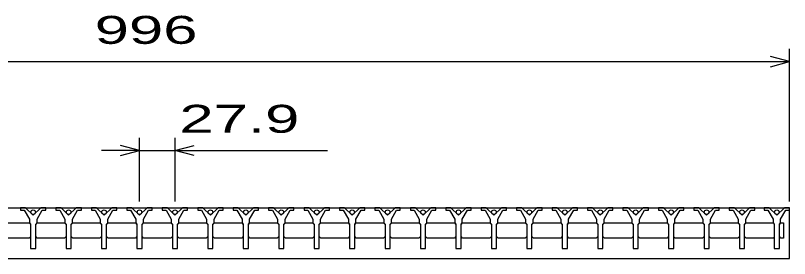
# Model space of a CAD drawing. Units: millimetres, scale not verified. Extents: x -1820 to 1724, y -1285 to 1059.
# Drawn here: x -1039 to -430, y -416 to -225 of the extents above; entities that cross this region are included whole.
import ezdxf
from ezdxf.enums import TextEntityAlignment as Align

# ---------------------------------------------------------------- set-up
doc = ezdxf.new("R2010")
doc.units = ezdxf.units.MM
doc.header["$LTSCALE"] = 10
doc.layers.add('16', color=3, linetype='Continuous', lineweight=25)
doc.layers.add('22', color=2, linetype='Continuous', lineweight=25)
doc.styles.add('ベクトル', font='')
doc.styles.get('ベクトル').set_extended_font_data('ベクトル')

msp = doc.modelspace()

# ---------------------------------------------------------------- linework, layer by layer
at = {"layer": '16'}
for p, q in [((-1426, -376), (-430, -376)), ((-1035.4, -376), (-1035.4, -378)), ((-1031.4, -376), (-1035.4, -376)), ((-1025.4, -382), (-1031.4, -376)), ((-1019.4, -376), (-1025.4, -382)), ((-1015.4, -376), (-1019.4, -376)), ((-1015.4, -378), (-1015.4, -376)), ((-1007.5, -376), (-1007.5, -378)), ((-1003.5, -376), (-1007.5, -376)), ((-997.5, -382), (-1003.5, -376)), ((-991.5, -376), (-997.5, -382)), ((-987.5, -376), (-991.5, -376)), ((-987.5, -378), (-987.5, -376)), ((-979.6, -376), (-979.6, -378)), ((-975.6, -376), (-979.6, -376)), ((-969.6, -382), (-975.6, -376)), ((-963.6, -376), (-969.6, -382)), ((-959.6, -376), (-963.6, -376)), ((-959.6, -378), (-959.6, -376)), ((-951.7, -376), (-951.7, -378)), ((-947.7, -376), (-951.7, -376)), ((-941.7, -382), (-947.7, -376)), ((-935.7, -376), (-941.7, -382)), ((-931.7, -376), (-935.7, -376)), ((-931.7, -378), (-931.7, -376)), ((-923.8, -376), (-923.8, -378)), ((-919.8, -376), (-923.8, -376)), ((-913.8, -382), (-919.8, -376)), ((-907.8, -376), (-913.8, -382)), ((-903.8, -376), (-907.8, -376)), ((-903.8, -378), (-903.8, -376)), ((-895.9, -376), (-895.9, -378)), ((-891.9, -376), (-895.9, -376)), ((-885.9, -382), (-891.9, -376)), ((-879.9, -376), (-885.9, -382)), ((-875.9, -376), (-879.9, -376)), ((-875.9, -378), (-875.9, -376)), ((-868, -376), (-868, -378)), ((-864, -376), (-868, -376)), ((-858, -382), (-864, -376)), ((-852, -376), (-858, -382)), ((-848, -376), (-852, -376)), ((-848, -378), (-848, -376)), ((-840.1, -376), (-840.1, -378)), ((-836.1, -376), (-840.1, -376)), ((-830.1, -382), (-836.1, -376)), ((-824.1, -376), (-830.1, -382)), ((-820.1, -376), (-824.1, -376)), ((-820.1, -378), (-820.1, -376)), ((-812.2, -376), (-812.2, -378)), ((-808.2, -376), (-812.2, -376)), ((-802.2, -382), (-808.2, -376)), ((-796.2, -376), (-802.2, -382)), ((-792.2, -376), (-796.2, -376)), ((-792.2, -378), (-792.2, -376)), ((-784.3, -376), (-784.3, -378)), ((-780.3, -376), (-784.3, -376)), ((-774.3, -382), (-780.3, -376)), ((-768.3, -376), (-774.3, -382)), ((-764.3, -376), (-768.3, -376)), ((-764.3, -378), (-764.3, -376)), ((-756.4, -376), (-756.4, -378)), ((-752.4, -376), (-756.4, -376)), ((-746.4, -382), (-752.4, -376)), ((-740.4, -376), (-746.4, -382)), ((-736.4, -376), (-740.4, -376)), ((-736.4, -378), (-736.4, -376)), ((-728.5, -376), (-728.5, -378)), ((-724.5, -376), (-728.5, -376)), ((-718.5, -382), (-724.5, -376)), ((-712.5, -376), (-718.5, -382)), ((-708.5, -376), (-712.5, -376)), ((-708.5, -378), (-708.5, -376)), ((-700.6, -376), (-700.6, -378)), ((-696.6, -376), (-700.6, -376)), ((-690.6, -382), (-696.6, -376)), ((-684.6, -376), (-690.6, -382)), ((-680.6, -376), (-684.6, -376)), ((-680.6, -378), (-680.6, -376)), ((-672.7, -376), (-672.7, -378)), ((-668.7, -376), (-672.7, -376)), ((-662.7, -382), (-668.7, -376)), ((-656.7, -376), (-662.7, -382)), ((-652.7, -376), (-656.7, -376)), ((-652.7, -378), (-652.7, -376)), ((-644.8, -376), (-644.8, -378)), ((-640.8, -376), (-644.8, -376)), ((-634.8, -382), (-640.8, -376)), ((-628.8, -376), (-634.8, -382)), ((-624.8, -376), (-628.8, -376)), ((-624.8, -378), (-624.8, -376)), ((-616.9, -376), (-616.9, -378)), ((-612.9, -376), (-616.9, -376)), ((-606.9, -382), (-612.9, -376)), ((-600.9, -376), (-606.9, -382)), ((-596.9, -376), (-600.9, -376)), ((-596.9, -378), (-596.9, -376)), ((-589, -376), (-589, -378)), ((-585, -376), (-589, -376)), ((-579, -382), (-585, -376)), ((-573, -376), (-579, -382)), ((-569, -376), (-573, -376)), ((-569, -378), (-569, -376)), ((-561.1, -376), (-561.1, -378)), ((-557.1, -376), (-561.1, -376)), ((-551.1, -382), (-557.1, -376)), ((-545.1, -376), (-551.1, -382)), ((-541.1, -376), (-545.1, -376)), ((-541.1, -378), (-541.1, -376)), ((-533.2, -376), (-533.2, -378)), ((-529.2, -376), (-533.2, -376)), ((-523.2, -382), (-529.2, -376)), ((-517.2, -376), (-523.2, -382)), ((-513.2, -376), (-517.2, -376)), ((-513.2, -378), (-513.2, -376)), ((-505.3, -376), (-505.3, -378)), ((-501.3, -376), (-505.3, -376)), ((-495.3, -382), (-501.3, -376)), ((-489.3, -376), (-495.3, -382)), ((-485.3, -376), (-489.3, -376)), ((-485.3, -378), (-485.3, -376)), ((-477.4, -376), (-477.4, -378)), ((-473.4, -376), (-477.4, -376)), ((-467.4, -382), (-473.4, -376)), ((-461.4, -376), (-467.4, -382)), ((-457.4, -376), (-461.4, -376)), ((-457.4, -378), (-457.4, -376)), ((-450, -376), (-450, -378)), ((-446, -376), (-450, -376)), ((-440, -382), (-446, -376)), ((-434, -376), (-440, -382)), ((-430, -376), (-434, -376)), ((-430, -378), (-430, -376)), ((-430, -416), (-430, -376)), ((-1035.4, -378), (-1032.4, -378)), ((-1032.4, -378), (-1028.4, -385)), ((-1022.4, -385), (-1018.4, -378)), ((-1018.4, -378), (-1015.4, -378)), ((-1007.5, -378), (-1004.5, -378)), ((-1004.5, -378), (-1000.5, -385)), ((-994.5, -385), (-990.5, -378)), ((-990.5, -378), (-987.5, -378)), ((-979.6, -378), (-976.6, -378)), ((-976.6, -378), (-972.6, -385)), ((-966.6, -385), (-962.6, -378)), ((-962.6, -378), (-959.6, -378)), ((-951.7, -378), (-948.7, -378)), ((-948.7, -378), (-944.7, -385)), ((-938.7, -385), (-934.7, -378)), ((-934.7, -378), (-931.7, -378)), ((-923.8, -378), (-920.8, -378)), ((-920.8, -378), (-916.8, -385)), ((-910.8, -385), (-906.8, -378)), ((-906.8, -378), (-903.8, -378)), ((-895.9, -378), (-892.9, -378)), ((-892.9, -378), (-888.9, -385)), ((-882.9, -385), (-878.9, -378)), ((-878.9, -378), (-875.9, -378)), ((-868, -378), (-865, -378)), ((-865, -378), (-861, -385)), ((-855, -385), (-851, -378)), ((-851, -378), (-848, -378)), ((-840.1, -378), (-837.1, -378)), ((-837.1, -378), (-833.1, -385)), ((-827.1, -385), (-823.1, -378)), ((-823.1, -378), (-820.1, -378)), ((-812.2, -378), (-809.2, -378)), ((-809.2, -378), (-805.2, -385)), ((-799.2, -385), (-795.2, -378)), ((-795.2, -378), (-792.2, -378)), ((-784.3, -378), (-781.3, -378)), ((-781.3, -378), (-777.3, -385)), ((-771.3, -385), (-767.3, -378)), ((-767.3, -378), (-764.3, -378)), ((-756.4, -378), (-753.4, -378)), ((-753.4, -378), (-749.4, -385)), ((-743.4, -385), (-739.4, -378)), ((-739.4, -378), (-736.4, -378)), ((-728.5, -378), (-725.5, -378)), ((-725.5, -378), (-721.5, -385)), ((-715.5, -385), (-711.5, -378)), ((-711.5, -378), (-708.5, -378)), ((-700.6, -378), (-697.6, -378)), ((-697.6, -378), (-693.6, -385)), ((-687.6, -385), (-683.6, -378)), ((-683.6, -378), (-680.6, -378)), ((-672.7, -378), (-669.7, -378)), ((-669.7, -378), (-665.7, -385)), ((-659.7, -385), (-655.7, -378)), ((-655.7, -378), (-652.7, -378)), ((-644.8, -378), (-641.8, -378)), ((-641.8, -378), (-637.8, -385)), ((-631.8, -385), (-627.8, -378)), ((-627.8, -378), (-624.8, -378)), ((-616.9, -378), (-613.9, -378)), ((-613.9, -378), (-609.9, -385)), ((-603.9, -385), (-599.9, -378)), ((-599.9, -378), (-596.9, -378)), ((-589, -378), (-586, -378)), ((-586, -378), (-582, -385)), ((-576, -385), (-572, -378)), ((-572, -378), (-569, -378)), ((-561.1, -378), (-558.1, -378)), ((-558.1, -378), (-554.1, -385)), ((-548.1, -385), (-544.1, -378)), ((-544.1, -378), (-541.1, -378)), ((-533.2, -378), (-530.2, -378)), ((-530.2, -378), (-526.2, -385)), ((-520.2, -385), (-516.2, -378)), ((-516.2, -378), (-513.2, -378)), ((-505.3, -378), (-502.3, -378)), ((-502.3, -378), (-498.3, -385)), ((-492.3, -385), (-488.3, -378)), ((-488.3, -378), (-485.3, -378)), ((-477.4, -378), (-474.4, -378)), ((-474.4, -378), (-470.4, -385)), ((-464.4, -385), (-460.4, -378)), ((-460.4, -378), (-457.4, -378)), ((-450, -378), (-447, -378)), ((-447, -378), (-443, -385)), ((-437, -385), (-433, -378)), ((-433, -378), (-430, -378)), ((-1050.05, -388), (-1028.65, -388)), ((-1028.65, -388), (-1027.65, -389)), ((-1028.4, -385), (-1028.4, -388)), ((-1028.4, -388), (-1027.4, -389)), ((-1027.4, -389), (-1027.4, -408)), ((-1023.4, -389), (-1022.4, -388)), ((-1023.4, -408), (-1023.4, -389)), ((-1023.15, -389), (-1022.15, -388)), ((-1022.4, -388), (-1022.4, -385)), ((-1022.15, -388), (-1000.75, -388)), ((-1000.75, -388), (-999.75, -389)), ((-1000.5, -385), (-1000.5, -388)), ((-1000.5, -388), (-999.5, -389)), ((-999.5, -389), (-999.5, -408)), ((-995.5, -389), (-994.5, -388)), ((-995.5, -408), (-995.5, -389)), ((-995.25, -389), (-994.25, -388)), ((-994.5, -388), (-994.5, -385)), ((-994.25, -388), (-972.85, -388)), ((-972.85, -388), (-971.85, -389)), ((-972.6, -385), (-972.6, -388)), ((-972.6, -388), (-971.6, -389)), ((-971.6, -389), (-971.6, -408)), ((-967.6, -389), (-966.6, -388)), ((-967.6, -408), (-967.6, -389)), ((-967.35, -389), (-966.35, -388)), ((-966.6, -388), (-966.6, -385)), ((-966.35, -388), (-944.95, -388)), ((-944.95, -388), (-943.95, -389)), ((-944.7, -385), (-944.7, -388)), ((-944.7, -388), (-943.7, -389)), ((-943.7, -389), (-943.7, -408)), ((-939.7, -389), (-938.7, -388)), ((-939.7, -408), (-939.7, -389)), ((-939.45, -389), (-938.45, -388)), ((-938.7, -388), (-938.7, -385)), ((-938.45, -388), (-917.05, -388)), ((-917.05, -388), (-916.05, -389)), ((-916.8, -385), (-916.8, -388)), ((-916.8, -388), (-915.8, -389)), ((-915.8, -389), (-915.8, -408)), ((-911.8, -389), (-910.8, -388)), ((-911.8, -408), (-911.8, -389)), ((-911.55, -389), (-910.55, -388)), ((-910.8, -388), (-910.8, -385)), ((-910.55, -388), (-889.15, -388)), ((-889.15, -388), (-888.15, -389)), ((-888.9, -385), (-888.9, -388)), ((-888.9, -388), (-887.9, -389)), ((-887.9, -389), (-887.9, -408)), ((-883.9, -389), (-882.9, -388)), ((-883.9, -408), (-883.9, -389)), ((-883.65, -389), (-882.65, -388)), ((-882.9, -388), (-882.9, -385)), ((-882.65, -388), (-861.25, -388)), ((-861.25, -388), (-860.25, -389)), ((-861, -385), (-861, -388)), ((-861, -388), (-860, -389)), ((-860, -389), (-860, -408)), ((-856, -389), (-855, -388)), ((-856, -408), (-856, -389)), ((-855.75, -389), (-854.75, -388)), ((-855, -388), (-855, -385)), ((-854.75, -388), (-833.35, -388)), ((-833.35, -388), (-832.35, -389)), ((-833.1, -385), (-833.1, -388)), ((-833.1, -388), (-832.1, -389)), ((-832.1, -389), (-832.1, -408)), ((-828.1, -389), (-827.1, -388)), ((-828.1, -408), (-828.1, -389)), ((-827.85, -389), (-826.85, -388)), ((-827.1, -388), (-827.1, -385)), ((-826.85, -388), (-805.45, -388)), ((-805.45, -388), (-804.45, -389)), ((-805.2, -385), (-805.2, -388)), ((-805.2, -388), (-804.2, -389)), ((-804.2, -389), (-804.2, -408)), ((-800.2, -389), (-799.2, -388)), ((-800.2, -408), (-800.2, -389)), ((-799.95, -389), (-798.95, -388)), ((-799.2, -388), (-799.2, -385)), ((-798.95, -388), (-777.55, -388)), ((-777.55, -388), (-776.55, -389)), ((-777.3, -385), (-777.3, -388)), ((-777.3, -388), (-776.3, -389)), ((-776.3, -389), (-776.3, -408)), ((-772.3, -389), (-771.3, -388)), ((-772.3, -408), (-772.3, -389)), ((-772.05, -389), (-771.05, -388)), ((-771.3, -388), (-771.3, -385)), ((-771.05, -388), (-749.65, -388)), ((-749.65, -388), (-748.65, -389)), ((-749.4, -385), (-749.4, -388)), ((-749.4, -388), (-748.4, -389)), ((-748.4, -389), (-748.4, -408)), ((-744.4, -389), (-743.4, -388)), ((-744.4, -408), (-744.4, -389)), ((-744.15, -389), (-743.15, -388)), ((-743.4, -388), (-743.4, -385)), ((-743.15, -388), (-721.75, -388)), ((-721.75, -388), (-720.75, -389)), ((-721.5, -385), (-721.5, -388)), ((-721.5, -388), (-720.5, -389)), ((-720.5, -389), (-720.5, -408)), ((-716.5, -389), (-715.5, -388)), ((-716.5, -408), (-716.5, -389)), ((-716.25, -389), (-715.25, -388)), ((-715.5, -388), (-715.5, -385)), ((-715.25, -388), (-693.85, -388)), ((-693.85, -388), (-692.85, -389)), ((-693.6, -385), (-693.6, -388)), ((-693.6, -388), (-692.6, -389)), ((-692.6, -389), (-692.6, -408)), ((-688.6, -389), (-687.6, -388)), ((-688.6, -408), (-688.6, -389)), ((-688.35, -389), (-687.35, -388)), ((-687.6, -388), (-687.6, -385)), ((-687.35, -388), (-665.95, -388)), ((-665.95, -388), (-664.95, -389)), ((-665.7, -385), (-665.7, -388)), ((-665.7, -388), (-664.7, -389)), ((-664.7, -389), (-664.7, -408)), ((-660.7, -389), (-659.7, -388)), ((-660.7, -408), (-660.7, -389)), ((-660.45, -389), (-659.45, -388)), ((-659.7, -388), (-659.7, -385)), ((-659.45, -388), (-638.05, -388)), ((-638.05, -388), (-637.05, -389)), ((-637.8, -385), (-637.8, -388)), ((-637.8, -388), (-636.8, -389)), ((-636.8, -389), (-636.8, -408)), ((-632.8, -389), (-631.8, -388)), ((-632.8, -408), (-632.8, -389)), ((-632.55, -389), (-631.55, -388)), ((-631.8, -388), (-631.8, -385)), ((-631.55, -388), (-610.15, -388)), ((-610.15, -388), (-609.15, -389)), ((-609.9, -385), (-609.9, -388)), ((-609.9, -388), (-608.9, -389)), ((-608.9, -389), (-608.9, -408)), ((-604.9, -389), (-603.9, -388)), ((-604.9, -408), (-604.9, -389)), ((-604.65, -389), (-603.65, -388)), ((-603.9, -388), (-603.9, -385)), ((-603.65, -388), (-582.25, -388)), ((-582.25, -388), (-581.25, -389)), ((-582, -385), (-582, -388)), ((-582, -388), (-581, -389)), ((-581, -389), (-581, -408)), ((-577, -389), (-576, -388)), ((-577, -408), (-577, -389)), ((-576.75, -389), (-575.75, -388)), ((-576, -388), (-576, -385)), ((-575.75, -388), (-554.35, -388)), ((-554.35, -388), (-553.35, -389)), ((-554.1, -385), (-554.1, -388)), ((-554.1, -388), (-553.1, -389)), ((-553.1, -389), (-553.1, -408)), ((-549.1, -389), (-548.1, -388)), ((-549.1, -408), (-549.1, -389)), ((-548.85, -389), (-547.85, -388)), ((-548.1, -388), (-548.1, -385)), ((-547.85, -388), (-526.45, -388)), ((-526.45, -388), (-525.45, -389)), ((-526.2, -385), (-526.2, -388)), ((-526.2, -388), (-525.2, -389)), ((-525.2, -389), (-525.2, -408)), ((-521.2, -389), (-520.2, -388)), ((-521.2, -408), (-521.2, -389)), ((-520.95, -389), (-519.95, -388)), ((-520.2, -388), (-520.2, -385)), ((-519.95, -388), (-498.55, -388)), ((-498.55, -388), (-497.55, -389)), ((-498.3, -385), (-498.3, -388)), ((-498.3, -388), (-497.3, -389)), ((-497.3, -389), (-497.3, -408)), ((-493.3, -389), (-492.3, -388)), ((-493.3, -408), (-493.3, -389)), ((-493.05, -389), (-492.05, -388)), ((-492.3, -388), (-492.3, -385)), ((-492.05, -388), (-470.65, -388)), ((-470.65, -388), (-469.65, -389)), ((-470.4, -385), (-470.4, -388)), ((-470.4, -388), (-469.4, -389)), ((-469.4, -389), (-469.4, -408)), ((-465.4, -389), (-464.4, -388)), ((-465.4, -408), (-465.4, -389)), ((-465.15, -389), (-464.15, -388)), ((-464.4, -388), (-464.4, -385)), ((-464.15, -388), (-442.75, -388)), ((-443, -385), (-443, -388)), ((-443, -388), (-442, -389)), ((-442.75, -388), (-441.75, -389)), ((-442, -389), (-442, -408)), ((-438, -389), (-437, -388)), ((-438, -408), (-438, -389)), ((-437.75, -389), (-436.75, -388)), ((-437, -388), (-437, -385)), ((-436.75, -388), (-434.75, -388)), ((-434.75, -388), (-434.75, -400)), ((-1028.65, -400), (-1050.05, -400)), ((-1027.65, -399), (-1028.65, -400)), ((-1022.15, -400), (-1023.15, -399)), ((-1000.75, -400), (-1022.15, -400)), ((-999.75, -399), (-1000.75, -400)), ((-994.25, -400), (-995.25, -399)), ((-972.85, -400), (-994.25, -400)), ((-971.85, -399), (-972.85, -400)), ((-966.35, -400), (-967.35, -399)), ((-944.95, -400), (-966.35, -400)), ((-943.95, -399), (-944.95, -400)), ((-938.45, -400), (-939.45, -399)), ((-917.05, -400), (-938.45, -400)), ((-916.05, -399), (-917.05, -400)), ((-910.55, -400), (-911.55, -399)), ((-889.15, -400), (-910.55, -400)), ((-888.15, -399), (-889.15, -400)), ((-882.65, -400), (-883.65, -399)), ((-861.25, -400), (-882.65, -400)), ((-860.25, -399), (-861.25, -400)), ((-854.75, -400), (-855.75, -399)), ((-833.35, -400), (-854.75, -400)), ((-832.35, -399), (-833.35, -400)), ((-826.85, -400), (-827.85, -399)), ((-805.45, -400), (-826.85, -400)), ((-804.45, -399), (-805.45, -400)), ((-798.95, -400), (-799.95, -399)), ((-777.55, -400), (-798.95, -400)), ((-776.55, -399), (-777.55, -400)), ((-771.05, -400), (-772.05, -399)), ((-749.65, -400), (-771.05, -400)), ((-748.65, -399), (-749.65, -400)), ((-743.15, -400), (-744.15, -399)), ((-721.75, -400), (-743.15, -400)), ((-720.75, -399), (-721.75, -400)), ((-715.25, -400), (-716.25, -399)), ((-693.85, -400), (-715.25, -400)), ((-692.85, -399), (-693.85, -400)), ((-687.35, -400), (-688.35, -399)), ((-665.95, -400), (-687.35, -400)), ((-664.95, -399), (-665.95, -400)), ((-659.45, -400), (-660.45, -399)), ((-638.05, -400), (-659.45, -400)), ((-637.05, -399), (-638.05, -400)), ((-631.55, -400), (-632.55, -399)), ((-610.15, -400), (-631.55, -400)), ((-609.15, -399), (-610.15, -400)), ((-603.65, -400), (-604.65, -399)), ((-582.25, -400), (-603.65, -400)), ((-581.25, -399), (-582.25, -400)), ((-575.75, -400), (-576.75, -399)), ((-554.35, -400), (-575.75, -400)), ((-553.35, -399), (-554.35, -400)), ((-547.85, -400), (-548.85, -399)), ((-526.45, -400), (-547.85, -400)), ((-525.45, -399), (-526.45, -400)), ((-519.95, -400), (-520.95, -399)), ((-498.55, -400), (-519.95, -400)), ((-497.55, -399), (-498.55, -400)), ((-492.05, -400), (-493.05, -399)), ((-470.65, -400), (-492.05, -400)), ((-469.65, -399), (-470.65, -400)), ((-464.15, -400), (-465.15, -399)), ((-442.75, -400), (-464.15, -400)), ((-441.75, -399), (-442.75, -400)), ((-436.75, -400), (-437.75, -399)), ((-434.75, -400), (-436.75, -400)), ((-1027.4, -408), (-1023.4, -408)), ((-999.5, -408), (-995.5, -408)), ((-971.6, -408), (-967.6, -408)), ((-943.7, -408), (-939.7, -408)), ((-915.8, -408), (-911.8, -408)), ((-887.9, -408), (-883.9, -408)), ((-860, -408), (-856, -408)), ((-832.1, -408), (-828.1, -408)), ((-804.2, -408), (-800.2, -408)), ((-776.3, -408), (-772.3, -408)), ((-748.4, -408), (-744.4, -408)), ((-720.5, -408), (-716.5, -408)), ((-692.6, -408), (-688.6, -408)), ((-664.7, -408), (-660.7, -408)), ((-636.8, -408), (-632.8, -408)), ((-608.9, -408), (-604.9, -408)), ((-581, -408), (-577, -408)), ((-553.1, -408), (-549.1, -408)), ((-525.2, -408), (-521.2, -408)), ((-497.3, -408), (-493.3, -408)), ((-469.4, -408), (-465.4, -408)), ((-442, -408), (-438, -408)), ((-1426, -416), (-430, -416))]:
    msp.add_line(p, q, dxfattribs=at)
for centre in [(-1025.4, -379.5), (-997.5, -379.5), (-969.6, -379.5), (-941.7, -379.5), (-913.8, -379.5), (-885.9, -379.5), (-858, -379.5), (-830.1, -379.5), (-802.2, -379.5), (-774.3, -379.5), (-746.4, -379.5), (-718.5, -379.5), (-690.6, -379.5), (-662.7, -379.5), (-634.8, -379.5), (-606.9, -379.5), (-579, -379.5), (-551.1, -379.5), (-523.2, -379.5), (-495.3, -379.5), (-467.4, -379.5), (-440, -379.5)]:
    msp.add_circle(centre, 1.8, dxfattribs=at)
at = {"layer": '22', "color": 4}
for p, q in [((-430, -371), (-430, -251)), ((-1426, -261), (-430, -261)), ((-430, -261), (-445, -257)), ((-445, -265), (-430, -261)), ((-941.7, -371), (-941.7, -321)), ((-913.8, -321), (-913.8, -371)), ((-941.7, -331), (-956.7, -327)), ((-913.8, -331), (-898.8, -327)), ((-941.7, -331), (-971.7, -331)), ((-956.7, -335), (-941.7, -331)), ((-941.7, -331), (-913.8, -331)), ((-898.8, -335), (-913.8, -331)), ((-913.8, -331), (-793.8, -331))]:
    msp.add_line(p, q, dxfattribs=at)

# ---------------------------------------------------------------- texts
at = {"layer": '22', "style": 'ベクトル', "width": 1.65}
for s, p in [(' 996 ', (-990.5, -236)), (' 27.9 ', (-923.8, -306))]:
    msp.add_text(s, height=21.99, dxfattribs=at).set_placement(p, align=Align.MIDDLE_LEFT)

doc.saveas('drawing.dxf')
